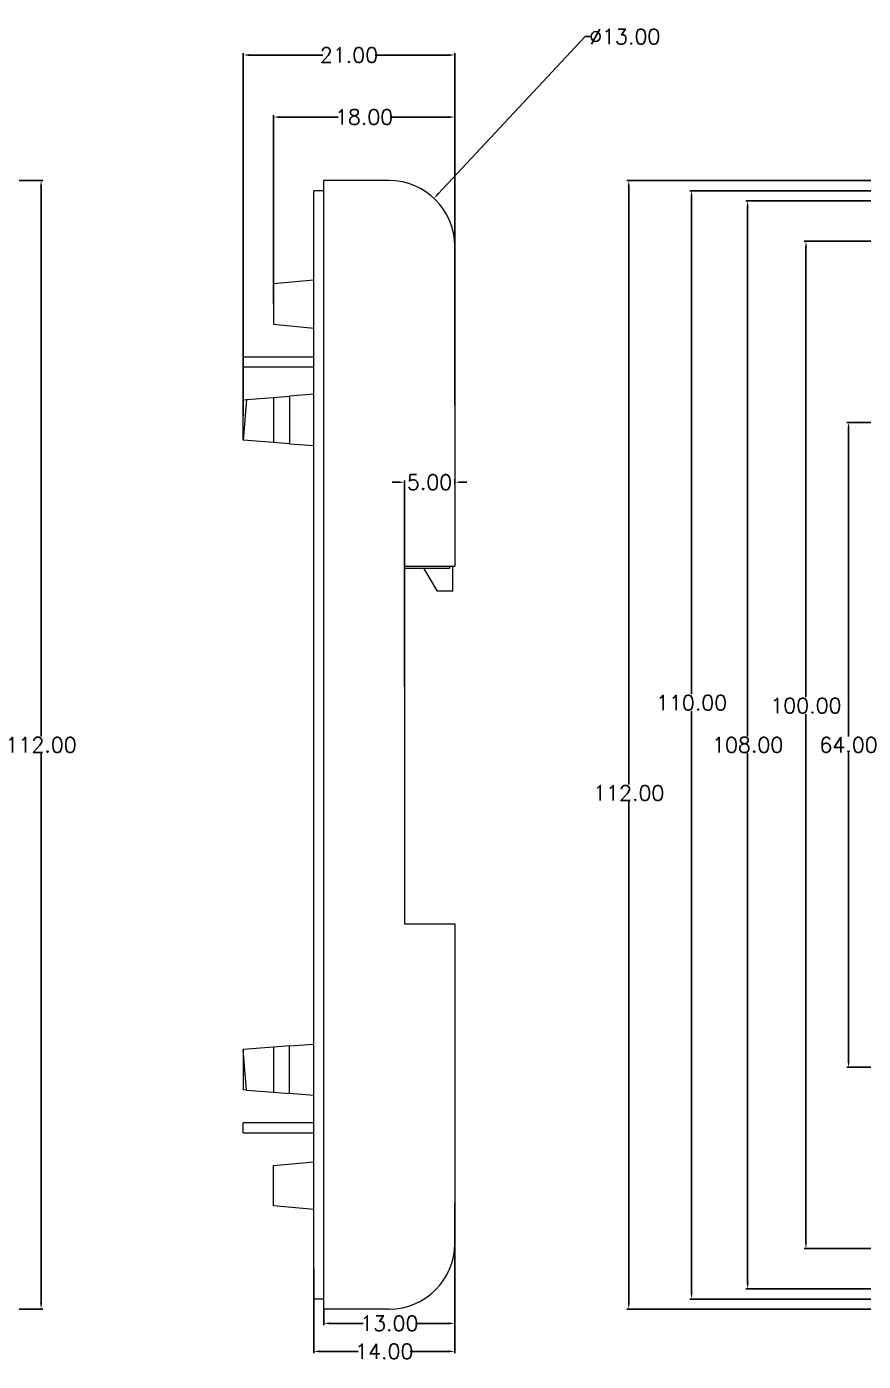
# Model space of a CAD drawing. Header units: inches. Extents: x 1153 to 3231, y 573 to 1137.
# Drawn here: x 1557.3 to 1640.4, y 892.9 to 1025.3 of the extents above; entities that cross this region are included whole.
import ezdxf

# ---------------------------------------------------------------- set-up
doc = ezdxf.new("R2010")
doc.units = ezdxf.units.IN
doc.styles.get("Standard").update_dxf_attribs({"font": 'txt', "bigfont": 'gbcbig.shx'})
doc.dimstyles.new('2', dxfattribs={"dimtxt": 1.5, "dimasz": 0.6, "dimexe": 0.18, "dimexo": 0.0625, "dimgap": 0.09, "dimtad": 0, "dimtih": 1, "dimtoh": 1, "dimzin": 0, "dimdsep": 46, "dimtxsty": 'Standard', "dimcen": 0, "dimadec": 0, "dimazin": 2, "dimtfac": 1, "dimtofl": 0, "dimtmove": 0, "dimatfit": 3, "dimfxl": 1, "dimtolj": 1, "dimtzin": 0, "dimarcsym": 0})

# ---------------------------------------------------------------- blocks, each defined once
blk = doc.blocks.new('*D922')
at = {"color": 0, "lineweight": -2, "transparency": 16777216}
for p, q in [((1518.32, 1010.05), (1558.91, 1010.05)), ((1558.73, 1009.45), (1558.73, 954.89)), ((1558.73, 898.65), (1558.73, 953.21)), ((1512.51, 898.05), (1558.91, 898.05))]:
    blk.add_line(p, q, dxfattribs=at)
at = {"color": 0, "transparency": 16777216}
for points in [[(1558.63, 1009.45), (1558.83, 1009.45), (1558.73, 1010.05)], [(1558.63, 898.65), (1558.83, 898.65), (1558.73, 898.05)]]:
    blk.add_solid(points, dxfattribs=at)
at = {"layer": 'Defpoints', "color": 0, "transparency": 16777216}
for p in [(1518.25, 1010.05), (1558.73, 1010.05), (1512.44, 898.05)]:
    blk.add_point(p, dxfattribs=at)
at = {"color": 0, "transparency": 16777216, "insert": (1558.73, 954.05), "char_height": 1.5, "attachment_point": 5}
blk.add_mtext('\\A1;112.00', dxfattribs=at)
blk = doc.blocks.new('*D934')
at = {"color": 0, "lineweight": -2, "transparency": 16777216}
for p, q in [((1668.53, 986.05), (1638.74, 986.05)), ((1638.92, 985.45), (1638.92, 954.89)), ((1638.92, 922.65), (1638.92, 953.21)), ((1668.53, 922.05), (1638.74, 922.05))]:
    blk.add_line(p, q, dxfattribs=at)
at = {"color": 0, "transparency": 16777216}
for points in [[(1638.82, 985.45), (1639.02, 985.45), (1638.92, 986.05)], [(1638.82, 922.65), (1639.02, 922.65), (1638.92, 922.05)]]:
    blk.add_solid(points, dxfattribs=at)
at = {"layer": 'Defpoints', "color": 0, "transparency": 16777216}
for p in [(1668.6, 986.05), (1638.92, 922.05), (1668.6, 922.05)]:
    blk.add_point(p, dxfattribs=at)
at = {"color": 0, "transparency": 16777216, "insert": (1638.92, 954.05), "char_height": 1.5, "attachment_point": 5}
blk.add_mtext('\\A1;64.00', dxfattribs=at)
blk = doc.blocks.new('*D936')
at = {"color": 0, "lineweight": -2, "transparency": 16777216}
for p, q in [((1659.53, 1004.05), (1634.51, 1004.05)), ((1634.69, 1003.45), (1634.69, 958.79)), ((1634.69, 904.65), (1634.69, 957.11)), ((1660.03, 904.05), (1634.51, 904.05))]:
    blk.add_line(p, q, dxfattribs=at)
at = {"color": 0, "transparency": 16777216}
for points in [[(1634.59, 1003.45), (1634.79, 1003.45), (1634.69, 1004.05)], [(1634.59, 904.65), (1634.79, 904.65), (1634.69, 904.05)]]:
    blk.add_solid(points, dxfattribs=at)
at = {"layer": 'Defpoints', "color": 0, "transparency": 16777216}
for p in [(1659.6, 1004.05), (1634.69, 904.05), (1660.1, 904.05)]:
    blk.add_point(p, dxfattribs=at)
at = {"color": 0, "transparency": 16777216, "insert": (1634.69, 957.95), "char_height": 1.5, "attachment_point": 5}
blk.add_mtext('\\A1;100.00', dxfattribs=at)
blk = doc.blocks.new('*D937')
at = {"color": 0, "lineweight": -2, "transparency": 16777216}
for p, q in [((1655.03, 1008.05), (1628.72, 1008.05)), ((1628.9, 1007.45), (1628.9, 954.89)), ((1628.9, 900.65), (1628.9, 953.21)), ((1657.28, 900.05), (1628.72, 900.05))]:
    blk.add_line(p, q, dxfattribs=at)
at = {"color": 0, "transparency": 16777216}
for points in [[(1628.8, 1007.45), (1629, 1007.45), (1628.9, 1008.05)], [(1628.8, 900.65), (1629, 900.65), (1628.9, 900.05)]]:
    blk.add_solid(points, dxfattribs=at)
at = {"layer": 'Defpoints', "color": 0, "transparency": 16777216}
for p in [(1628.9, 1008.05), (1655.1, 1008.05), (1657.35, 900.05)]:
    blk.add_point(p, dxfattribs=at)
at = {"color": 0, "transparency": 16777216, "insert": (1628.9, 954.05), "char_height": 1.5, "attachment_point": 5}
blk.add_mtext('\\A1;108.00', dxfattribs=at)
blk = doc.blocks.new('*D938')
at = {"color": 0, "lineweight": -2, "transparency": 16777216}
for p, q in [((1655.55, 1009.05), (1623.15, 1009.05)), ((1623.33, 1008.45), (1623.33, 959.07)), ((1623.33, 899.65), (1623.33, 957.39)), ((1653.2, 899.05), (1623.15, 899.05))]:
    blk.add_line(p, q, dxfattribs=at)
at = {"color": 0, "transparency": 16777216}
for points in [[(1623.23, 1008.45), (1623.43, 1008.45), (1623.33, 1009.05)], [(1623.23, 899.65), (1623.43, 899.65), (1623.33, 899.05)]]:
    blk.add_solid(points, dxfattribs=at)
at = {"layer": 'Defpoints', "color": 0, "transparency": 16777216}
for p in [(1623.33, 1009.05), (1655.61, 1009.05), (1653.26, 899.05)]:
    blk.add_point(p, dxfattribs=at)
at = {"color": 0, "transparency": 16777216, "insert": (1623.33, 958.23), "char_height": 1.5, "attachment_point": 5}
blk.add_mtext('\\A1;110.00', dxfattribs=at)
blk = doc.blocks.new('*D939')
at = {"color": 0, "lineweight": -2, "transparency": 16777216}
for p, q in [((1654.71, 1010.05), (1616.91, 1010.05)), ((1617.09, 1009.45), (1617.09, 950.11)), ((1617.09, 898.65), (1617.09, 948.43)), ((1653.05, 898.05), (1616.91, 898.05))]:
    blk.add_line(p, q, dxfattribs=at)
at = {"color": 0, "transparency": 16777216}
for points in [[(1616.99, 1009.45), (1617.19, 1009.45), (1617.09, 1010.05)], [(1616.99, 898.65), (1617.19, 898.65), (1617.09, 898.05)]]:
    blk.add_solid(points, dxfattribs=at)
at = {"layer": 'Defpoints', "color": 0, "transparency": 16777216}
for p in [(1617.09, 1010.05), (1654.77, 1010.05), (1653.11, 898.05)]:
    blk.add_point(p, dxfattribs=at)
at = {"color": 0, "transparency": 16777216, "insert": (1617.09, 949.27), "char_height": 1.5, "attachment_point": 5}
blk.add_mtext('\\A1;112.00', dxfattribs=at)
blk = doc.blocks.new('*D958')
at = {"color": 0, "lineweight": -2, "transparency": 16777216}
for p, q in [((1599.81, 908.58), (1599.81, 893.67)), ((1585.81, 902.06), (1585.81, 893.67)), ((1586.41, 893.85), (1590.22, 893.85)), ((1599.21, 893.85), (1595.4, 893.85))]:
    blk.add_line(p, q, dxfattribs=at)
at = {"color": 0, "transparency": 16777216}
for points in [[(1586.41, 893.95), (1586.41, 893.75), (1585.81, 893.85)], [(1599.21, 893.95), (1599.21, 893.75), (1599.81, 893.85)]]:
    blk.add_solid(points, dxfattribs=at)
at = {"layer": 'Defpoints', "color": 0, "transparency": 16777216}
for p in [(1599.81, 908.64), (1585.81, 902.12), (1599.81, 893.85)]:
    blk.add_point(p, dxfattribs=at)
at = {"color": 0, "transparency": 16777216, "insert": (1592.81, 893.85), "char_height": 1.5, "attachment_point": 5}
blk.add_mtext('\\A1;14.00', dxfattribs=at)
blk = doc.blocks.new('*D959')
at = {"color": 0, "lineweight": -2, "transparency": 16777216}
for p, q in [((1599.81, 907.82), (1599.81, 896.45)), ((1586.81, 897.99), (1586.81, 896.45)), ((1587.41, 896.63), (1590.72, 896.63)), ((1599.21, 896.63), (1595.9, 896.63))]:
    blk.add_line(p, q, dxfattribs=at)
at = {"color": 0, "transparency": 16777216}
for points in [[(1587.41, 896.73), (1587.41, 896.53), (1586.81, 896.63)], [(1599.21, 896.73), (1599.21, 896.53), (1599.81, 896.63)]]:
    blk.add_solid(points, dxfattribs=at)
at = {"layer": 'Defpoints', "color": 0, "transparency": 16777216}
for p in [(1599.81, 907.88), (1586.81, 898.05), (1599.81, 896.63)]:
    blk.add_point(p, dxfattribs=at)
at = {"color": 0, "transparency": 16777216, "insert": (1593.31, 896.63), "char_height": 1.5, "attachment_point": 5}
blk.add_mtext('\\A1;13.00', dxfattribs=at)
blk = doc.blocks.new('*D960')
at = {"color": 0, "lineweight": -2, "transparency": 16777216}
for p, q in [((1612.75, 1024.35), (1598.16, 1008.74)), ((1613.35, 1024.35), (1612.75, 1024.35))]:
    blk.add_line(p, q, dxfattribs=at)
at = {"color": 0, "transparency": 16777216}
blk.add_solid([(1598.08, 1008.8), (1598.23, 1008.67), (1597.75, 1008.3)], dxfattribs=at)
at = {"layer": 'Defpoints', "color": 0, "transparency": 16777216}
for p in [(1597.75, 1008.3), (1588.87, 998.8)]:
    blk.add_point(p, dxfattribs=at)
at = {"color": 0, "transparency": 16777216, "insert": (1616.69, 1024.35), "char_height": 1.5, "attachment_point": 5}
blk.add_mtext('\\A1;∅13.00', dxfattribs=at)
blk = doc.blocks.new('*D961')
at = {"color": 0, "lineweight": -2, "transparency": 16777216}
for p, q in [((1594.81, 959.83), (1594.81, 980.3)), ((1599.81, 980.43), (1599.81, 979.94)), ((1594.21, 980.12), (1593.61, 980.12)), ((1600.41, 980.12), (1601.01, 980.12))]:
    blk.add_line(p, q, dxfattribs=at)
at = {"color": 0, "transparency": 16777216}
for points in [[(1594.21, 980.22), (1594.21, 980.02), (1594.81, 980.12)], [(1600.41, 980.22), (1600.41, 980.02), (1599.81, 980.12)]]:
    blk.add_solid(points, dxfattribs=at)
at = {"layer": 'Defpoints', "color": 0, "transparency": 16777216}
for p in [(1599.81, 980.49), (1594.81, 980.12), (1594.81, 959.77)]:
    blk.add_point(p, dxfattribs=at)
at = {"color": 0, "transparency": 16777216, "insert": (1597.31, 980.12), "char_height": 1.5, "attachment_point": 5}
blk.add_mtext('\\A1;5.00', dxfattribs=at)
blk = doc.blocks.new('*D962')
at = {"color": 0, "lineweight": -2, "transparency": 16777216}
for p, q in [((1581.81, 997.86), (1581.81, 1016.54)), ((1582.41, 1016.36), (1588.22, 1016.36)), ((1599.21, 1016.36), (1593.4, 1016.36)), ((1599.81, 995.89), (1599.81, 1016.54))]:
    blk.add_line(p, q, dxfattribs=at)
at = {"color": 0, "transparency": 16777216}
for points in [[(1582.41, 1016.46), (1582.41, 1016.26), (1581.81, 1016.36)], [(1599.21, 1016.46), (1599.21, 1016.26), (1599.81, 1016.36)]]:
    blk.add_solid(points, dxfattribs=at)
at = {"layer": 'Defpoints', "color": 0, "transparency": 16777216}
for p in [(1581.81, 1016.36), (1581.81, 997.8), (1599.81, 995.82)]:
    blk.add_point(p, dxfattribs=at)
at = {"color": 0, "transparency": 16777216, "insert": (1590.81, 1016.36), "char_height": 1.5, "attachment_point": 5}
blk.add_mtext('\\A1;18.00', dxfattribs=at)
blk = doc.blocks.new('*D963')
at = {"color": 0, "lineweight": -2, "transparency": 16777216}
for p, q in [((1578.81, 986.7), (1578.81, 1022.7)), ((1599.81, 987.74), (1599.81, 1022.7)), ((1579.41, 1022.52), (1586.72, 1022.52)), ((1599.21, 1022.52), (1591.9, 1022.52))]:
    blk.add_line(p, q, dxfattribs=at)
at = {"color": 0, "transparency": 16777216}
for points in [[(1579.41, 1022.62), (1579.41, 1022.42), (1578.81, 1022.52)], [(1599.21, 1022.62), (1599.21, 1022.42), (1599.81, 1022.52)]]:
    blk.add_solid(points, dxfattribs=at)
at = {"layer": 'Defpoints', "color": 0, "transparency": 16777216}
for p in [(1578.81, 1022.52), (1599.81, 987.67), (1578.81, 986.63)]:
    blk.add_point(p, dxfattribs=at)
at = {"color": 0, "transparency": 16777216, "insert": (1589.31, 1022.52), "char_height": 1.5, "attachment_point": 5}
blk.add_mtext('\\A1;21.00', dxfattribs=at)

msp = doc.modelspace()

# ---------------------------------------------------------------- linework, layer by layer
at = {"color": 7, "linetype": 'Continuous', "lineweight": 15}
for p, q in [((1586.807, 898.05), (1586.807, 1010.05)), ((1593.307, 1010.05), (1586.807, 1010.05)), ((1586.807, 1009.05), (1585.807, 1009.05)), ((1585.807, 899.05), (1585.807, 1009.05)), ((1599.807, 1003.55), (1599.807, 971.8)), ((1585.807, 1000.175), (1581.807, 999.8)), ((1581.807, 999.8), (1581.807, 995.8)), ((1581.807, 995.8), (1585.807, 995.425)), ((1578.807, 992.55), (1578.807, 991.55)), ((1578.807, 992.55), (1585.807, 992.55)), ((1585.807, 991.55), (1578.807, 991.55)), ((1579.125, 988.325), (1578.807, 984.3)), ((1578.807, 988.3), (1579.125, 988.325)), ((1578.807, 984.3), (1578.807, 988.3)), ((1579.125, 988.325), (1581.807, 988.537)), ((1581.807, 988.537), (1583.407, 988.663)), ((1581.807, 988.537), (1581.807, 984.063)), ((1585.807, 988.853), (1583.407, 988.663)), ((1583.407, 988.663), (1583.407, 983.937)), ((1581.807, 984.063), (1578.807, 984.3)), ((1583.407, 983.937), (1581.807, 984.063)), ((1583.407, 983.937), (1585.807, 983.747)), ((1594.807, 971.8), (1599.807, 971.8)), ((1594.807, 971.8), (1594.807, 936.3)), ((1594.807, 971.6), (1599.307, 971.6)), ((1598.107, 969.3), (1596.727, 971.6)), ((1599.307, 971.8), (1599.307, 971.6)), ((1599.607, 969.3), (1599.607, 971.8)), ((1599.607, 969.3), (1598.107, 969.3)), ((1594.807, 936.3), (1599.807, 936.3)), ((1599.807, 936.3), (1599.807, 904.55)), ((1581.807, 924.037), (1578.807, 923.8)), ((1579.125, 919.775), (1578.807, 923.8)), ((1578.807, 923.8), (1578.807, 919.8)), ((1583.407, 924.163), (1581.807, 924.037)), ((1581.807, 924.037), (1581.807, 919.563)), ((1583.407, 924.163), (1585.807, 924.353)), ((1583.407, 919.437), (1583.407, 924.163)), ((1579.125, 919.775), (1578.807, 919.8)), ((1579.125, 919.775), (1581.807, 919.563)), ((1581.807, 919.563), (1583.407, 919.437)), ((1585.807, 919.247), (1583.407, 919.437)), ((1578.807, 915.55), (1578.807, 916.55)), ((1585.807, 916.55), (1578.807, 916.55)), ((1578.807, 915.55), (1585.807, 915.55)), ((1581.807, 912.3), (1585.807, 912.675)), ((1581.807, 908.3), (1581.807, 912.3)), ((1585.807, 907.925), (1581.807, 908.3)), ((1586.807, 899.05), (1585.807, 899.05)), ((1593.307, 898.05), (1586.807, 898.05))]:
    msp.add_line(p, q, dxfattribs=at)
for centre, start, end in [((1593.307, 1003.55), 0, 90), ((1593.307, 904.55), 270, 0)]:
    msp.add_arc(centre, 6.5, start, end, dxfattribs=at)

# ---------------------------------------------------------------- dimensions: what is measured, and where the dimension line sits
dim = msp.add_diameter_dim_2p(p1=(1588.868, 998.802), p2=(1597.747, 1008.298), dimstyle='2')
dim.commit()
dim.dimension.update_dxf_attribs({"geometry": '*D960', "text_midpoint": (1616.693, 1024.347), "dimtype": 163})
for base, p1, p2, picture, middle in [((1578.807, 1022.518), (1599.807, 987.675), (1578.807, 986.634), '*D963', (1589.307, 1022.518)), ((1581.807, 1016.358), (1599.807, 995.824), (1581.807, 997.8), '*D962', (1590.807, 1016.358)), ((1594.807, 980.116), (1599.807, 980.49), (1594.807, 959.769), '*D961', (1597.307, 980.116)), ((1599.807, 896.626), (1586.807, 898.05), (1599.807, 907.885), '*D959', (1593.307, 896.626))]:
    dim = msp.add_linear_dim(base=base, p1=p1, p2=p2, dimstyle='2')
    dim.commit()
    dim.dimension.update_dxf_attribs({"geometry": picture, "text_midpoint": middle})
for base, p1, p2, picture, middle in [((1558.727, 1010.05), (1512.445, 898.05), (1518.254, 1010.05), '*D922', (1558.727, 954.05)), ((1628.898, 1008.05), (1657.346, 900.05), (1655.096, 1008.05), '*D937', (1628.898, 954.05)), ((1638.923, 922.05), (1668.596, 986.05), (1668.596, 922.05), '*D934', (1638.923, 954.05))]:
    dim = msp.add_linear_dim(base=base, p1=p1, p2=p2, angle=90, dimstyle='2')
    dim.commit()
    dim.dimension.update_dxf_attribs({"geometry": picture, "text_midpoint": middle})
for base, p1, p2, picture, middle in [((1617.089, 1010.05), (1653.114, 898.05), (1654.771, 1010.05), '*D939', (1617.089, 949.271)), ((1623.328, 1009.05), (1653.264, 899.05), (1655.613, 1009.05), '*D938', (1623.328, 958.229)), ((1634.692, 904.05), (1659.596, 1004.05), (1660.096, 904.05), '*D936', (1634.692, 957.955))]:
    dim = msp.add_linear_dim(base=base, p1=p1, p2=p2, angle=90, dimstyle='2')
    dim.commit()
    dim.dimension.update_dxf_attribs({"geometry": picture, "text_midpoint": middle, "dimtype": 160})
dim = msp.add_linear_dim(base=(1599.807, 893.851), p1=(1585.807, 902.119), p2=(1599.807, 908.642), dimstyle='2')
dim.commit()
dim.dimension.update_dxf_attribs({"geometry": '*D958', "text_midpoint": (1592.807, 893.851), "dimtype": 160})

doc.saveas('drawing.dxf')
